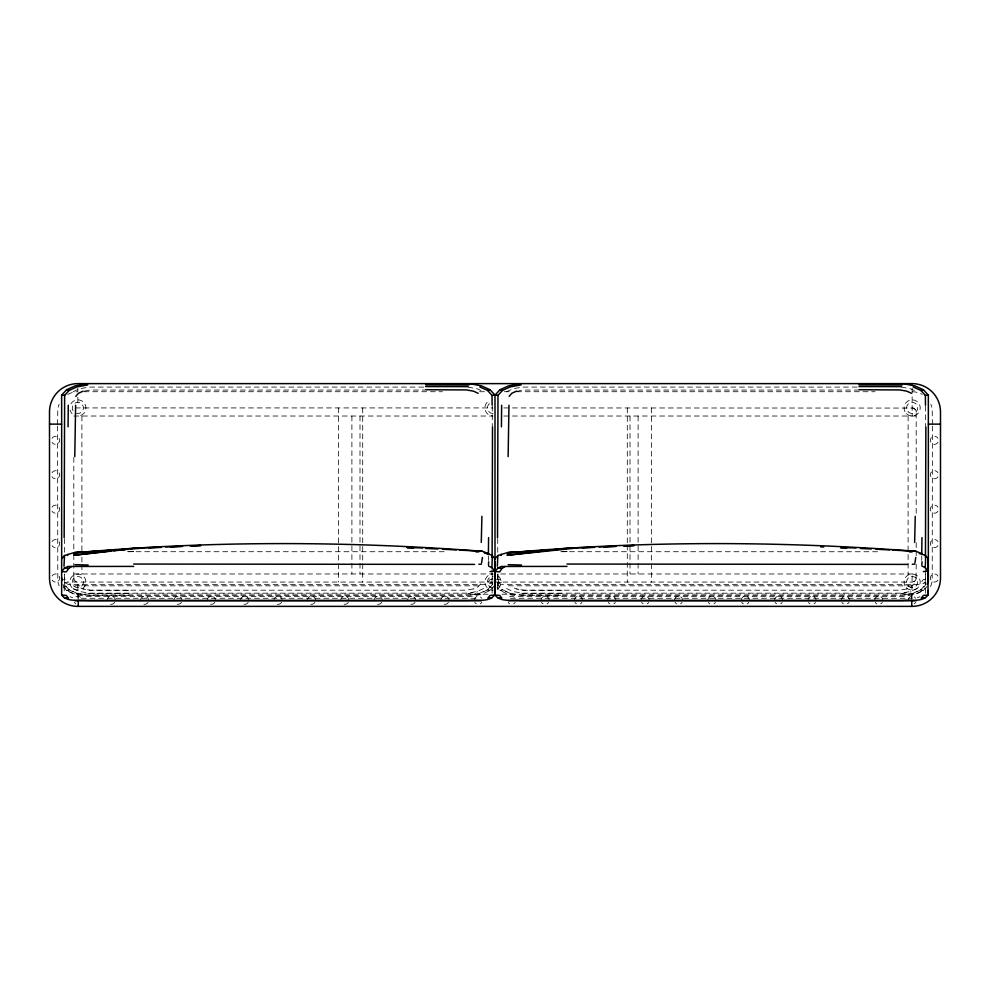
<?xml version="1.0" encoding="UTF-8"?>
<svg xmlns="http://www.w3.org/2000/svg" width="990" height="990" viewBox="0 0 990 990"><rect width="100%" height="100%" fill="white"/><g stroke="black" fill="none" stroke-linecap="round" stroke-linejoin="round"><path stroke-width="0.74" stroke-dasharray="4.95 3.71" d="M488.392 560.501L488.392 555.996M921.74 560.501L921.74 555.996M492.005 569.535L491.931 584.855L487.476 589.768L479.791 593.245L468.889 595.275M925.365 569.535L925.291 584.855L920.836 589.768L913.139 593.245L902.237 595.275M916.196 564.189L916.059 579.076L914.612 581.241L912.149 582.071L494.517 582.071M480.781 583.865L478.009 586.934L473.455 589M914.129 583.865L911.357 586.934L906.803 589M64.375 574.089L64.375 584.88L68.929 589.83L76.713 593.344L87.702 595.398L468.938 595.398L479.94 593.344L487.724 589.83L492.278 584.88L492.278 572.554M495 585.115L490.038 590.523L481.474 594.384L469.483 596.624L87.169 596.624L75.166 594.384L66.615 590.523L62.642 586.204M498.019 574.126L498.069 584.855L502.512 589.768L510.209 593.257L521.062 595.398L902.298 595.398L913.287 593.344L921.071 589.83L925.625 584.88L925.625 572.554M927.358 586.204L923.385 590.523L914.834 594.384L902.83 596.624L520.517 596.624L508.526 594.384L499.962 590.523L496.992 587.28M73.136 391.681L79.534 388.81L88.692 387.09L424.784 387.09M506.496 391.681L512.882 388.81L522.052 387.09L858.132 387.09M483.504 588.555L477.118 591.438L467.948 593.159L88.692 593.159L79.534 591.438L73.136 588.555M916.864 588.555L910.466 591.438L901.308 593.159L522.052 593.159L512.882 591.438L506.496 588.555M492.141 593.196L492.141 582.59L487.488 584.669L68.855 584.669L64.202 582.59L61.652 579.868L66.305 579.496L68.471 582.256L64.202 582.59L64.202 593.196M925.489 593.196L925.489 582.59L920.836 584.669L502.215 584.669L497.549 582.59L497.549 593.196M68.929 589.83L66.615 590.523L69.164 589.768L76.861 593.257L87.764 595.287L128.75 595.337M510.06 593.344L502.276 589.83L499.962 590.523L502.512 589.768M84.608 391.075L90.003 390.06L424.97 390.06M516.607 391.322L523.351 390.06L858.318 390.06M473.393 588.926L466.649 590.189L90.003 590.189L83.259 588.926M468.159 593.641L477.712 591.847M906.741 588.926L899.997 590.189L523.351 590.189L516.607 588.926M901.519 593.641L911.06 591.847M75.03 585.832L481.313 585.832M495 579.868L499.653 579.496L501.819 582.256L497.549 582.59M508.377 585.832L914.661 585.832M501.955 594.223L914.265 594.062A16.174 16.174 0 0 0 924.982 587.874M911.889 598.269L912.149 573.977M127.463 551.715L445.45 551.727M560.81 551.715L880.308 551.752M84.026 391.731L442.468 391.731M479.556 391.731L485.731 391.731M504.269 391.731L510.444 391.731M516.632 391.731L875.073 391.731M75.351 407.93L492.971 407.93M503.799 407.93L913.201 408.066L915.366 409.514L916.196 411.976L916.196 514.986M73.805 416.023L492.971 416.023A8.106 8.106 0 0 1 488.924 400.913M503.799 416.023L916.196 416.023M73.805 573.977L492.971 573.977A8.106 8.106 0 0 0 484.877 582.071A8.106 8.106 0 0 0 492.971 590.176M500.705 573.977L916.196 573.977M492.971 582.071L73.805 582.071L73.805 556.504M88.494 593.641L128.75 593.629M521.841 593.641L562.097 593.629M62.902 584.211A16.174 16.174 0 0 0 75.735 594.062L488.045 594.223M73.805 578.024A4.047 4.047 0 0 0 77.851 582.071L77.851 598.269L479.556 598.269M510.444 598.269L912.149 598.269M562.097 590.337L523.351 590.263L516.57 589.013L512.003 586.959M128.75 590.337L89.991 590.263L83.222 589.013L78.656 586.959M521.111 595.287L562.097 595.337M925.712 579.682L923.385 579.496L921.22 582.256L925.489 582.59M492.364 579.682L490.038 579.496L487.872 582.256L492.141 582.59M901.308 387.09L910.466 388.81L916.864 391.681M467.948 387.09L477.118 388.81L483.504 391.681M920.836 589.768L923.385 590.523L921.071 589.83M487.476 589.768L490.038 590.523L487.724 589.83M497.723 574.089L497.723 584.88L502.276 589.83M69.164 589.768L64.709 584.855L64.659 574.126M932.394 424.5L932.209 409.34A20.233 20.233 0 0 0 930.848 404.229M932.394 426.034L932.209 580.66A20.233 20.233 0 0 1 929.672 588.147M925.625 406.16L925.625 426.183M916.196 542.668L916.196 549.438M916.196 550.972L916.196 555.576M912.149 388.179L912.149 416.023M911.753 594.223L911.753 598.777M908.102 416.023L908.102 573.977M651.606 407.93L651.606 582.071M638.105 416.023L638.105 573.977M629.999 416.023L629.999 573.977M627.301 407.93L627.301 543.547M627.301 545.082L627.301 582.071M497.723 538.659L497.723 552.519M492.278 406.16L492.278 426.183M362.699 407.93L362.699 582.071M360.001 416.023L360.001 573.977M351.896 416.023L351.896 573.977M338.394 407.93L338.394 582.071M81.898 416.023L81.898 550.972M81.898 557.11L81.898 563.236M81.898 564.77L81.898 573.977M78.247 594.223L78.247 598.777M77.851 388.179L77.851 391.223M77.851 397.299L77.851 404.984M73.805 457.43L73.805 550.972M64.375 538.659L64.375 552.519M57.606 424.5L57.791 409.34A20.233 20.233 0 0 1 59.152 404.229M57.606 426.034L57.791 580.66A20.233 20.233 0 0 0 59.152 585.771M52.062 541.58A4.047 4.047 0 0 1 58.175 540.503A4.047 4.047 0 0 1 58.175 546.703A4.047 4.047 0 0 1 52.062 545.626M937.938 476.772A4.047 4.047 0 0 1 931.825 477.848A4.047 4.047 0 0 1 931.825 471.648A4.047 4.047 0 0 1 937.938 472.725M912.149 407.93A4.047 4.047 0 0 1 916.196 411.976M916.196 578.024A4.047 4.047 0 0 1 912.149 582.071M912.149 391.743A20.233 20.233 0 0 1 922.272 394.453M919.896 596.722A20.233 20.233 0 0 1 917.384 597.564M937.938 545.626A4.047 4.047 0 0 1 931.825 546.703A4.047 4.047 0 0 1 931.825 540.503A4.047 4.047 0 0 1 937.938 541.58M52.062 575.994A4.047 4.047 0 0 1 58.175 574.918A4.047 4.047 0 0 1 58.175 581.13A4.047 4.047 0 0 1 52.062 580.053M937.938 511.199A4.047 4.047 0 0 1 931.825 512.275A4.047 4.047 0 0 1 931.825 506.076A4.047 4.047 0 0 1 937.938 507.152M937.938 580.053A4.047 4.047 0 0 1 931.825 581.13A4.047 4.047 0 0 1 931.825 574.918A4.047 4.047 0 0 1 937.938 575.994M67.728 394.453A20.233 20.233 0 0 1 77.851 391.743M72.617 597.564A20.233 20.233 0 0 1 70.104 596.722M415.082 602.328A4.047 4.047 0 0 1 408.066 602.328M407.521 600.299A4.047 4.047 0 0 1 411.568 596.252A4.047 4.047 0 0 1 415.614 600.299M848.913 602.328A4.047 4.047 0 0 1 847.428 603.813M843.381 603.813A4.047 4.047 0 0 1 841.896 602.328M841.351 600.299A4.047 4.047 0 0 1 845.41 596.252A4.047 4.047 0 0 1 849.457 600.299M581.934 602.328A4.047 4.047 0 0 1 580.449 603.813M576.403 603.813A4.047 4.047 0 0 1 574.918 602.328M574.386 600.299A4.047 4.047 0 0 1 578.432 596.252A4.047 4.047 0 0 1 582.479 600.299M348.332 602.328A4.047 4.047 0 0 1 341.315 602.328M340.77 600.299A4.047 4.047 0 0 1 344.829 596.252A4.047 4.047 0 0 1 348.876 600.299M181.479 602.328A4.047 4.047 0 0 1 174.463 602.328M173.918 600.299A4.047 4.047 0 0 1 177.965 596.252A4.047 4.047 0 0 1 182.012 600.299M248.218 602.328A4.047 4.047 0 0 1 241.201 602.328M240.657 600.299A4.047 4.047 0 0 1 244.716 596.252A4.047 4.047 0 0 1 248.762 600.299M481.821 602.328A4.047 4.047 0 0 1 480.336 603.813M476.289 603.813A4.047 4.047 0 0 1 474.804 602.328M474.26 600.299A4.047 4.047 0 0 1 481.821 598.269M314.956 602.328A4.047 4.047 0 0 1 307.952 602.328M307.407 600.299A4.047 4.047 0 0 1 311.454 596.252A4.047 4.047 0 0 1 315.501 600.299M281.593 602.328A4.047 4.047 0 0 1 274.577 602.328M274.032 600.299A4.047 4.047 0 0 1 278.079 596.252A4.047 4.047 0 0 1 282.138 600.299M916.196 600.299A4.047 4.047 0 0 1 914.178 603.813M908.102 600.299A4.047 4.047 0 0 1 915.663 598.269M782.174 602.328A4.047 4.047 0 0 1 780.689 603.813M776.643 603.813A4.047 4.047 0 0 1 775.158 602.328M774.613 600.299A4.047 4.047 0 0 1 778.66 596.252A4.047 4.047 0 0 1 782.706 600.299M381.707 602.328A4.047 4.047 0 0 1 374.69 602.328M374.146 600.299A4.047 4.047 0 0 1 378.192 596.252A4.047 4.047 0 0 1 382.251 600.299M882.288 602.328A4.047 4.047 0 0 1 880.803 603.813M876.756 603.813A4.047 4.047 0 0 1 875.271 602.328M874.727 600.299A4.047 4.047 0 0 1 878.774 596.252A4.047 4.047 0 0 1 882.832 600.299M748.799 602.328A4.047 4.047 0 0 1 747.314 603.813M743.267 603.813A4.047 4.047 0 0 1 741.782 602.328M741.238 600.299A4.047 4.047 0 0 1 745.284 596.252A4.047 4.047 0 0 1 749.343 600.299M515.196 602.328A4.047 4.047 0 0 1 513.711 603.813M509.664 603.813A4.047 4.047 0 0 1 508.179 602.328M509.664 596.797A4.047 4.047 0 0 1 515.74 600.299M937.938 442.344A4.047 4.047 0 0 1 931.825 443.433A4.047 4.047 0 0 1 931.825 437.221A4.047 4.047 0 0 1 937.938 438.298M114.729 602.328A4.047 4.047 0 0 1 107.712 602.328M107.167 600.299A4.047 4.047 0 0 1 111.227 596.252A4.047 4.047 0 0 1 115.273 600.299M75.822 603.813A4.047 4.047 0 0 1 74.337 602.328M75.822 596.797A4.047 4.047 0 0 1 81.898 600.299M148.104 602.328A4.047 4.047 0 0 1 141.087 602.328M140.543 600.299A4.047 4.047 0 0 1 144.59 596.252A4.047 4.047 0 0 1 148.649 600.299M52.062 507.152A4.047 4.047 0 0 1 58.175 506.076A4.047 4.047 0 0 1 58.175 512.275A4.047 4.047 0 0 1 52.062 511.199M52.062 438.298A4.047 4.047 0 0 1 58.175 437.221A4.047 4.047 0 0 1 58.175 443.433A4.047 4.047 0 0 1 52.062 442.344M52.062 472.725A4.047 4.047 0 0 1 58.175 471.648A4.047 4.047 0 0 1 58.175 477.848A4.047 4.047 0 0 1 52.062 476.772M715.423 602.328A4.047 4.047 0 0 1 713.938 603.813M709.892 603.813A4.047 4.047 0 0 1 708.407 602.328M707.862 600.299A4.047 4.047 0 0 1 711.921 596.252A4.047 4.047 0 0 1 715.968 600.299M615.31 602.328A4.047 4.047 0 0 1 613.825 603.813M609.778 603.813A4.047 4.047 0 0 1 608.293 602.328M607.749 600.299A4.047 4.047 0 0 1 611.808 596.252A4.047 4.047 0 0 1 615.854 600.299M448.445 602.328A4.047 4.047 0 0 1 441.429 602.328M440.897 600.299A4.047 4.047 0 0 1 444.943 596.252A4.047 4.047 0 0 1 448.99 600.299M648.685 602.328A4.047 4.047 0 0 1 647.2 603.813M643.154 603.813A4.047 4.047 0 0 1 641.668 602.328M641.124 600.299A4.047 4.047 0 0 1 645.171 596.252A4.047 4.047 0 0 1 649.23 600.299M815.537 602.328A4.047 4.047 0 0 1 814.065 603.813M810.006 603.813A4.047 4.047 0 0 1 808.521 602.328M807.988 600.299A4.047 4.047 0 0 1 812.035 596.252A4.047 4.047 0 0 1 816.082 600.299M548.571 602.328A4.047 4.047 0 0 1 547.086 603.813M543.027 603.813A4.047 4.047 0 0 1 541.555 602.328M541.01 600.299A4.047 4.047 0 0 1 545.057 596.252A4.047 4.047 0 0 1 549.104 600.299M682.048 602.328A4.047 4.047 0 0 1 680.576 603.813M676.516 603.813A4.047 4.047 0 0 1 675.044 602.328M674.499 600.299A4.047 4.047 0 0 1 678.546 596.252A4.047 4.047 0 0 1 682.593 600.299M214.842 602.328A4.047 4.047 0 0 1 207.826 602.328M207.294 600.299A4.047 4.047 0 0 1 211.34 596.252A4.047 4.047 0 0 1 215.387 600.299M492.971 413.535A5.606 5.606 0 0 1 490.174 403.066M70.835 403.871A8.106 8.106 0 0 1 84.868 403.871A8.106 8.106 0 0 1 77.851 416.023M72.121 413.647A8.106 8.106 0 0 1 70.03 410.021M73 410.726A5.606 5.606 0 0 1 76.403 402.509A5.606 5.606 0 0 1 83.457 407.93A5.606 5.606 0 0 1 76.403 413.337M498.7 576.353A8.106 8.106 0 0 1 497.029 589.087M497.834 579.274A5.606 5.606 0 0 1 497.834 584.88M492.971 587.676A5.606 5.606 0 0 1 487.365 582.071A5.606 5.606 0 0 1 492.971 576.465M133.65 551.603L127.586 551.665L133.65 551.603M566.998 551.603L560.934 551.665L566.998 551.603M906.419 413.647A8.106 8.106 0 0 0 919.97 410.021A8.106 8.106 0 0 0 910.058 400.096A8.106 8.106 0 0 0 906.419 413.647M908.189 411.889A5.606 5.606 0 0 0 917.569 409.377A5.606 5.606 0 0 0 910.701 402.509A5.606 5.606 0 0 0 908.189 411.889M73.805 589.087A8.106 8.106 0 0 0 85.944 582.071A8.106 8.106 0 0 0 73.805 575.066A8.106 8.106 0 0 0 73.805 589.087M73.891 586.043A5.606 5.606 0 0 0 83.259 583.531A5.606 5.606 0 0 0 76.403 576.663A5.606 5.606 0 0 0 73.891 586.043M906.419 587.8A8.106 8.106 0 0 0 919.97 584.174A8.106 8.106 0 0 0 910.058 574.25A8.106 8.106 0 0 0 906.419 587.8M908.189 586.043A5.606 5.606 0 0 0 917.569 583.531A5.606 5.606 0 0 0 910.701 576.663A5.606 5.606 0 0 0 908.189 586.043"/><path stroke-width="1.49" d="M63.991 566.181L64.523 555.501L74.968 552.358L86.415 551.95M110.682 551.195L73.916 555.254L74.498 552.865C210.14 540.528 346.636 541.035 482.39 551.282L488.676 553.596M74.782 456.65L75.624 405.219M481.907 516.31L481.276 542.446M482.39 557.432L481.61 562.852M492.5 426.814L492.117 557.494M87.169 383.625L75.166 385.865L66.615 389.726L61.652 395.134L61.652 595.052C67.666 602.737 78.631 599.346 86.984 600.348L469.359 600.348C477.712 599.346 488.676 602.737 494.691 595.052L494.691 558.484L491.82 555.229L484.271 552.643L488.491 553.682L486.003 553.534M497.339 566.181L497.871 555.501L508.315 552.358L519.762 551.95M573.111 548.386L507.264 555.254L507.858 552.865C643.488 540.528 779.996 541.035 915.738 551.282L922.024 553.596M508.13 456.65L508.971 405.219M915.255 516.31L914.636 542.446M915.738 557.432L914.958 562.852M925.848 426.814L925.464 557.494M919.351 553.534L925.167 555.229L928.038 558.484L928.038 595.052C922.024 602.737 911.06 599.346 902.707 600.348L520.332 600.348C511.991 599.346 501.014 602.737 495 595.052L495 561.429M488.392 554.487L488.59 537.632M921.74 554.487L921.95 537.632M87.739 384.912L76.787 386.942L69.077 390.444L64.635 395.381L64.164 537.632M68.062 426.814L68.273 405.219M521.087 384.912L510.147 386.942L502.425 390.444L497.982 395.381L497.512 537.632M501.423 426.814L501.633 405.219M67.865 554.313L67.654 555.526M501.212 554.313L501.002 555.526M928.348 577.628L928.187 580.14A16.174 16.174 0 0 1 927.098 584.211M488.478 564.708L488.676 561.8M921.838 564.708L922.037 561.8M490.038 571.601L494.691 571.032L491.906 567.703L492.339 556.034M923.385 571.601L928.038 571.032L925.254 567.703L925.687 556.034M71.577 566.552L68.607 568.495L66.305 571.874L61.652 571.552L64.437 568.223L67.852 566.466L133.65 566.404M504.925 566.552L501.955 568.495L499.653 571.874L495 571.552L497.797 568.223L501.2 566.466L566.998 566.404M61.652 558.756L64.523 555.501M495 558.756L497.871 555.501M75.785 396.359L78.519 393.253L83.111 391.161M509.132 396.359L511.867 393.253L516.458 391.161M479.853 386.966L487.575 390.456L492.018 395.394L495 395.134L499.962 389.726L508.526 385.865L520.517 383.625M487.575 390.456L490.038 389.726L495 395.134L497.982 395.381M913.201 386.966L920.923 390.456L923.385 389.726L928.348 395.134L928.348 580.87M73.916 555.254L133.65 548.237L161.123 547.136M507.264 555.254L566.998 548.237L594.483 547.136M113.739 550.861L127.524 549.339M130.581 549.005L139.751 548.386M920.923 390.456L925.365 395.394L928.348 395.134M494.691 595.052L490.038 595.423L487.872 598.084L492.141 597.737M481.313 600.831L75.03 600.831M925.489 597.737L921.22 598.084L923.385 595.423L928.038 595.052L928.038 590.498M914.661 600.831L508.377 600.831M74.498 552.865L98.765 551.232M103.319 550.923L112.415 550.316M118.478 549.908L124.554 549.5M507.858 552.865L533.635 551.133M536.667 550.923L545.762 550.316M551.838 549.908L557.902 549.5L550.428 549.933M74.894 552.63L99 551.083M102.007 550.898L112.563 550.23M117.08 549.933L124.604 549.462M508.241 552.63L545.911 550.23M148.921 547.953L161.123 547.383M170.292 546.963L182.506 546.393M191.664 545.96L200.822 545.539L190.129 545.973M582.269 547.953L594.483 547.383M603.64 546.963L615.854 546.393M625.012 545.96L634.169 545.539L623.49 545.973M165.714 546.95L182.506 546.27M599.061 546.95L615.854 546.27M474.594 564.399L133.65 564.053M478.888 564.25L481.449 564.152M907.941 564.399L566.998 564.053M912.236 564.25L914.81 564.152M89.459 551.925L100.126 551.851M522.807 551.925L533.474 551.851M88.159 565.043L74.869 564.684M521.507 565.043L508.229 564.684M49.5 424.128L61.652 424.128M928.348 424.128L940.5 424.128M858.986 386.57L901.519 386.62M425.626 386.57L468.171 386.62M858.986 384.825L902.261 384.937M425.626 384.825L468.914 384.937M858.986 389.726L900.059 389.936L906.939 391.199L911.518 393.302M425.626 389.726L466.711 389.936L473.591 391.199L478.17 393.302M515.184 551.987L519.007 551.999M81.836 551.987L86.922 552.012M909.265 551.888L912.112 551.913M475.905 551.888L478.764 551.913M820.636 546.901L823.705 546.987M840.609 547.507L855.966 547.965M860.57 548.101L865.186 548.237M407.249 547.507L422.619 547.965M425.688 548.052L431.838 548.237M840.609 547.755L846.747 547.977M860.57 548.497L871.311 548.98M407.249 547.755L413.399 547.977M425.688 548.435L437.964 548.98M875.903 549.227L889.701 549.933M892.757 550.093L915.738 551.282M442.555 549.227L456.341 549.933M459.41 550.093L482.39 551.282M501.955 568.495L497.685 567.592M68.607 568.495L64.338 567.592M495 595.052L499.653 595.423L501.819 598.084L497.549 597.737M61.652 595.052L66.305 595.423L68.471 598.084L64.202 597.737M61.652 395.134L64.635 395.381M902.83 383.625L914.834 385.865L923.385 389.726M469.483 383.625L481.474 385.865L490.038 389.726M499.962 389.726L502.425 390.444M66.615 389.726L69.077 390.444M921.826 565.933L925.254 567.703M488.478 565.933L491.906 567.703M61.652 577.628L61.813 580.14M925.365 395.394L925.489 405.219M492.018 395.394L492.129 405.219M928.038 558.484L928.038 571.032M911.753 600.299L911.753 606.375M495 395.134L495 559.004M78.247 600.299L78.247 606.375M912.149 383.625L77.851 383.625A28.351 28.351 0 0 0 49.5 411.976L49.5 578.024A28.351 28.351 0 0 0 77.851 606.375L912.149 606.375A28.351 28.351 0 0 0 940.5 578.024L940.5 411.976A28.351 28.351 0 0 0 912.149 383.625"/></g></svg>
